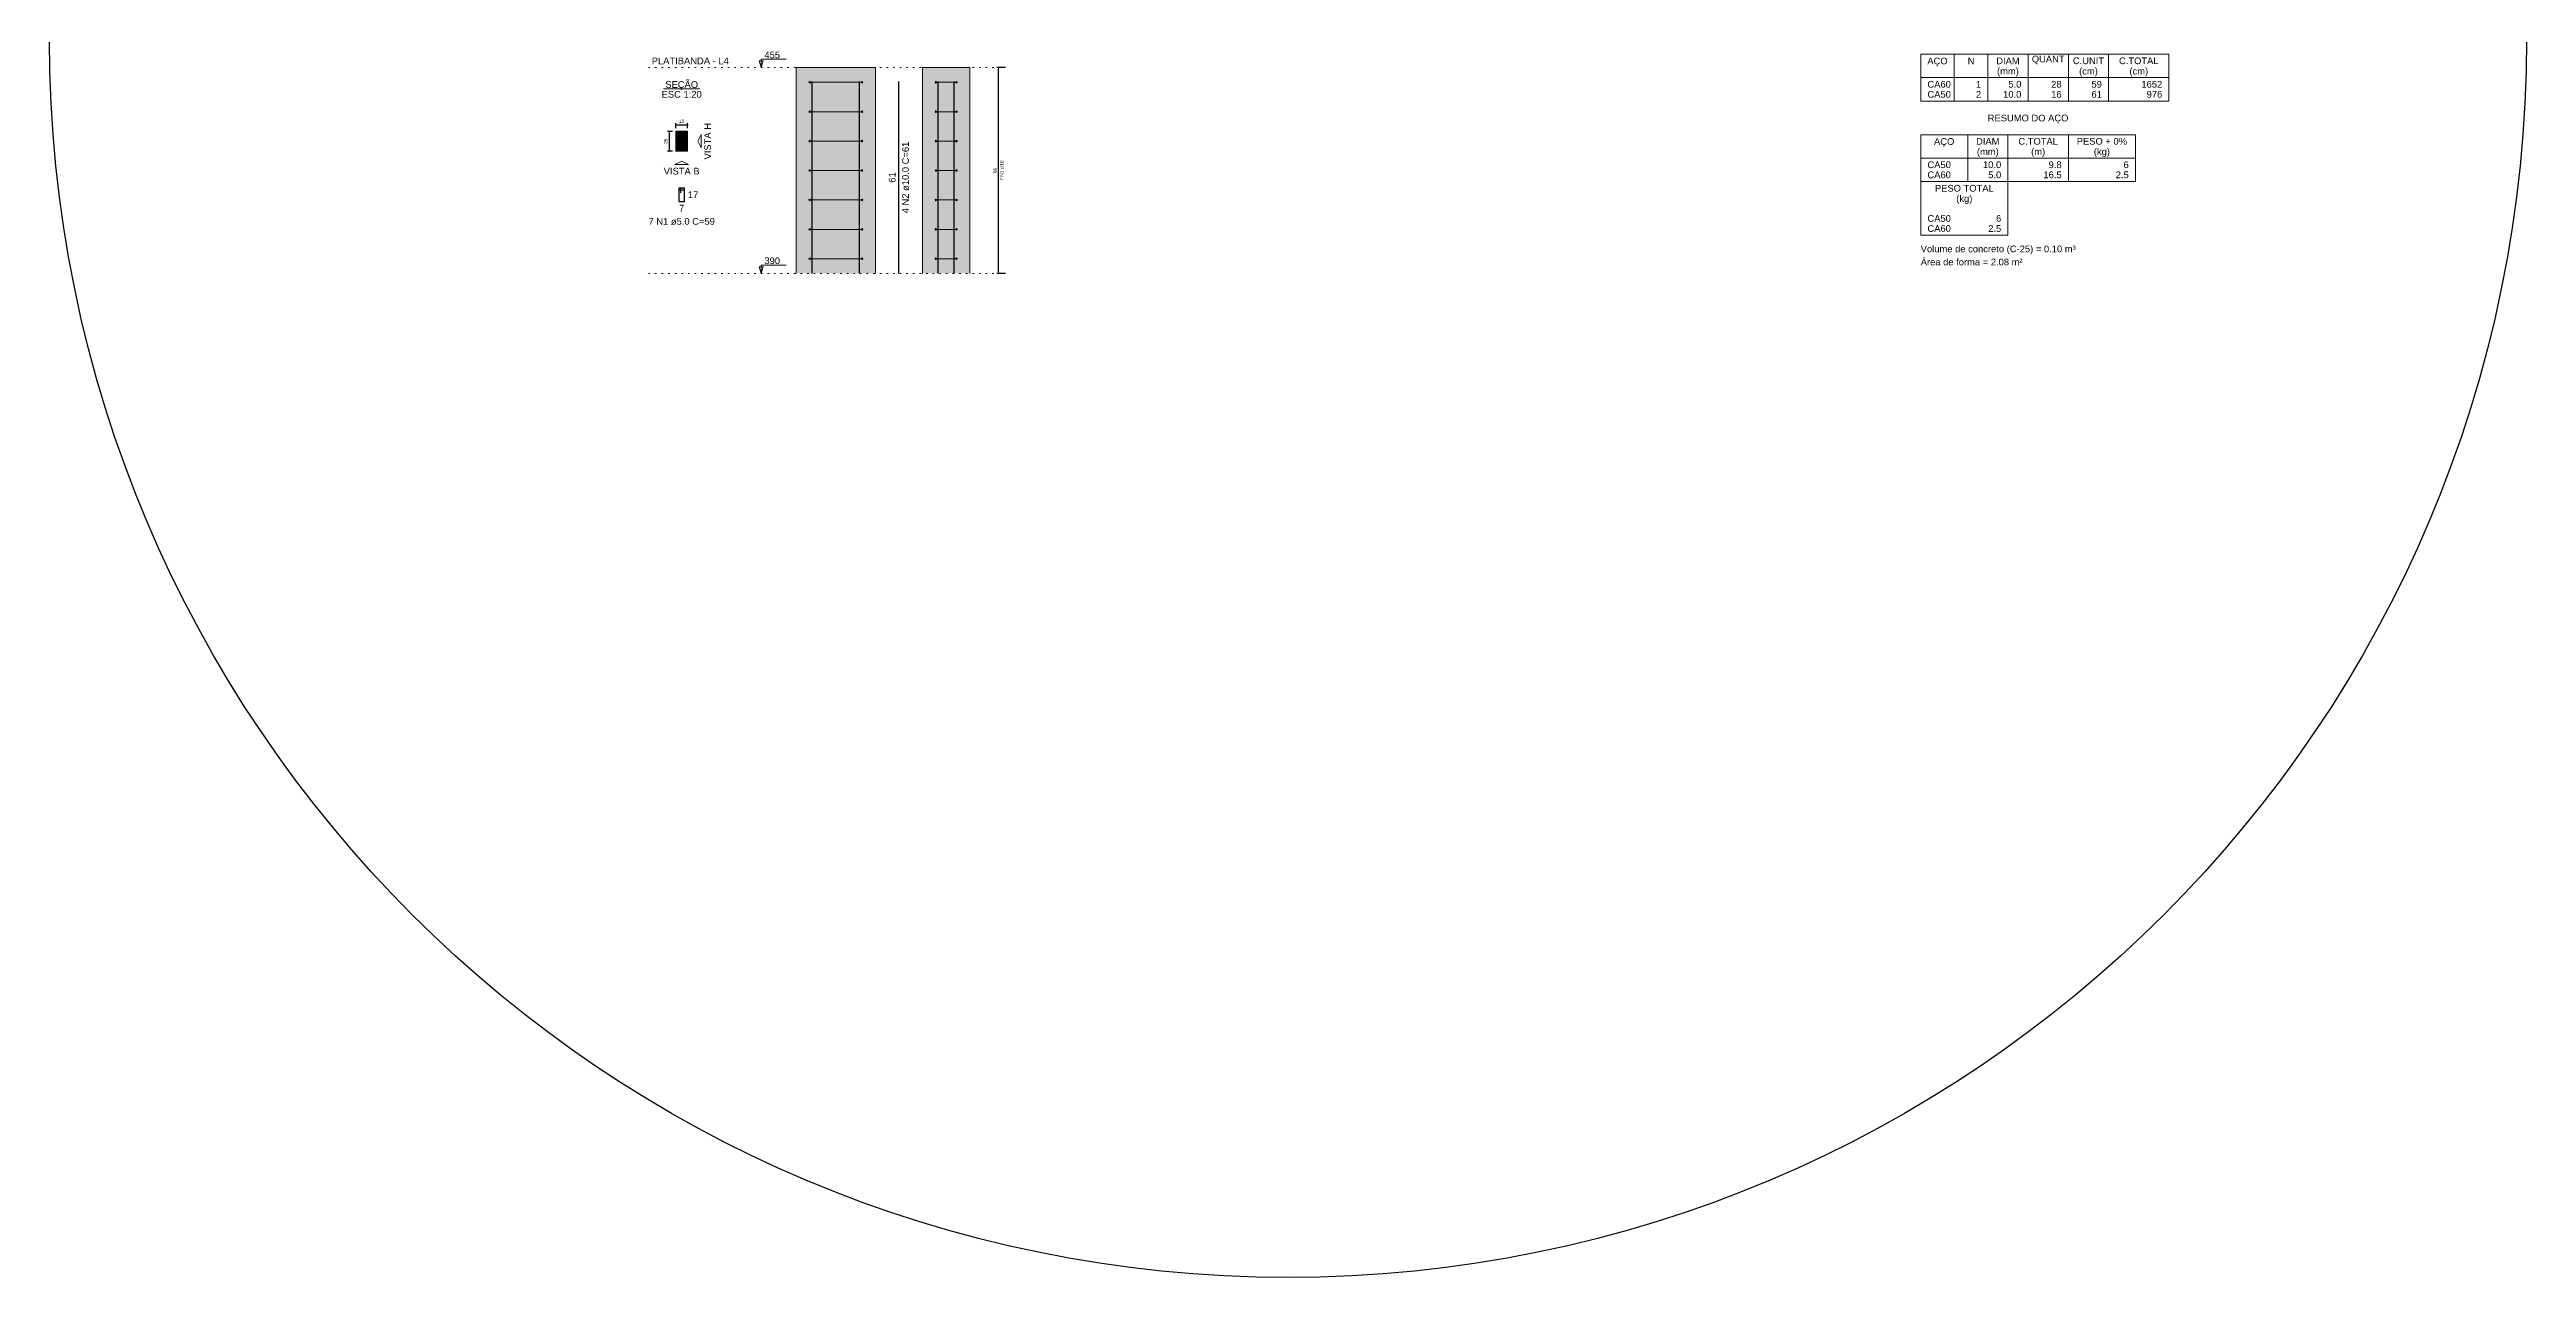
# Model space of a CAD drawing. Extents: x 5006 to 5323, y 875 to 3681.
# Drawn here: x 5149.2 to 5305.6, y 874.9 to 952.4 of the extents above; entities that cross this region are included whole.
import ezdxf

# ---------------------------------------------------------------- set-up
doc = ezdxf.new("R2010")
doc.units = 0
doc.header["$LTSCALE"] = 2
doc.linetypes.add('DOT2', pattern=[3.175, 0, -3.175])
for name, color, linetype, lineweight in [('Descrição da armadura', 7, 'Continuous', 5), ('DT-Barras na forma', 2, 'Continuous', 30), ('DT-Barras no corte', 5, 'Continuous', 5), ('DT-Barras rebatidas', 2, 'Continuous', 30), ('DT-Cotas', 9, 'Continuous', 5), ('DT-Estribos na forma', 5, 'Continuous', 5), ('DT-Forma', 5, 'Continuous', 5), ('DT-Hachura seção pilares', 252, 'Continuous', 5), ('DT-Hachura vista pilares', 252, 'Continuous', 5), ('DT-Pontilhado', 9, 'DOT2', 5), ('DT-Relação do aço', 9, 'Continuous', 5), ('DT-Textos', 7, 'Continuous', 5), ('Textos armaduras', 7, 'Continuous', 5)]:
    doc.layers.add(name, color=color, linetype=linetype, lineweight=lineweight)
doc.styles.add('ARIAL', font='arial.ttf')
doc.styles.get("Standard").update_dxf_attribs({"font": 'arial.ttf'})
doc.dimstyles.new('UM_20.000000', dxfattribs={"dimtxt": 0.18, "dimasz": 0.1, "dimexe": 0.1, "dimexo": 0.2, "dimgap": 0, "dimtad": 1, "dimtih": 1, "dimtoh": 1, "dimdec": 1, "dimlfac": 20, "dimzin": 0, "dimdsep": 46, "dimtxsty": 'Standard', "dimcen": 0.09, "dimdle": 0.1, "dimadec": 1, "dimazin": 2, "dimtfac": 1, "dimtdec": 4, "dimtofl": 0, "dimtmove": 0, "dimatfit": 3, "dimfxl": 1, "dimtolj": 1, "dimarcsym": 0})
doc.dimstyles.new('UM_5.000000', dxfattribs={"dimtxt": 0.18, "dimasz": 0.1, "dimexe": 0.1, "dimexo": 0.2, "dimgap": 0, "dimtad": 1, "dimtih": 1, "dimtoh": 1, "dimdec": 1, "dimlfac": 5, "dimzin": 0, "dimdsep": 46, "dimtxsty": 'Standard', "dimcen": 0.09, "dimdle": 0.1, "dimadec": 1, "dimazin": 2, "dimtfac": 1, "dimtdec": 4, "dimtofl": 0, "dimtmove": 0, "dimatfit": 3, "dimfxl": 1, "dimtolj": 1, "dimarcsym": 0})

# ---------------------------------------------------------------- blocks, each defined once
blk = doc.blocks.new('_DOT')
at = {"color": 0, "linetype": 'ByBlock'}
blk.add_line((-0.5, 0), (-1, 0), dxfattribs=at)
at = {"color": 0, "linetype": 'ByBlock', "const_width": 0.5}
blk.add_lwpolyline([(-0.25, 0, 1), (0.25, 0, 1)], format="xyb", close=True, dxfattribs=at)
blk = doc.blocks.new('*D913')
at = {"layer": 'Defpoints', "color": 0, "transparency": 16777216}
for p in [(5188.77, 947.24), (5188.35, 945.99), (5188.77, 945.99)]:
    blk.add_point(p, dxfattribs=at)
at = {"layer": 'DT-Cotas', "color": 0, "lineweight": -2, "transparency": 16777216}
for p, q in [((5188.57, 947.24), (5188.25, 947.24)), ((5188.35, 947.14), (5188.35, 946.09)), ((5188.57, 945.99), (5188.25, 945.99))]:
    blk.add_line(p, q, dxfattribs=at)
at = {"layer": 'DT-Cotas', "color": 0, "lineweight": -2, "transparency": 16777216, "xscale": 0.1, "yscale": 0.1, "zscale": 0.1}
for p, rotation in [((5188.35, 947.24), 90), ((5188.35, 945.99), 270)]:
    blk.add_blockref('_DOT', p, dxfattribs=dict(at, rotation=rotation))
at = {"layer": 'DT-Cotas', "transparency": 16777216, "insert": (5188.14, 946.62), "char_height": 0.212, "attachment_point": 5, "rotation": 90, "style": 'ARIAL'}
blk.add_mtext('\\A1;25', dxfattribs=at)
blk = doc.blocks.new('*D914')
at = {"layer": 'Defpoints', "color": 0, "transparency": 16777216}
for p in [(5189.52, 947.66), (5188.77, 947.24), (5189.52, 947.24)]:
    blk.add_point(p, dxfattribs=at)
at = {"layer": 'DT-Cotas', "color": 0, "lineweight": -2, "transparency": 16777216}
for p, q in [((5188.77, 947.44), (5188.77, 947.76)), ((5188.87, 947.66), (5189.42, 947.66)), ((5189.52, 947.44), (5189.52, 947.76))]:
    blk.add_line(p, q, dxfattribs=at)
at = {"layer": 'DT-Cotas', "color": 0, "lineweight": -2, "transparency": 16777216, "xscale": 0.1, "yscale": 0.1, "zscale": 0.1, "rotation": 180}
blk.add_blockref('_DOT', (5188.77, 947.66), dxfattribs=at)
at = {"layer": 'DT-Cotas', "color": 0, "lineweight": -2, "transparency": 16777216, "xscale": 0.1, "yscale": 0.1, "zscale": 0.1}
blk.add_blockref('_DOT', (5189.52, 947.66), dxfattribs=at)
at = {"layer": 'DT-Cotas', "transparency": 16777216, "insert": (5189.15, 947.88), "char_height": 0.212, "attachment_point": 5, "rotation": 0.0057, "style": 'ARIAL'}
blk.add_mtext('\\A1;15', dxfattribs=at)
blk = doc.blocks.new('*D910')
at = {"layer": 'Defpoints', "color": 0, "transparency": 16777216}
for p in [(5209.15, 951.27), (5209.78, 951.27), (5209.78, 938.27)]:
    blk.add_point(p, dxfattribs=at)
at = {"layer": 'DT-Cotas', "color": 0, "lineweight": -2, "transparency": 16777216}
for p, q in [((5209.58, 951.27), (5209.05, 951.27)), ((5209.15, 938.37), (5209.15, 951.17)), ((5209.58, 938.27), (5209.05, 938.27))]:
    blk.add_line(p, q, dxfattribs=at)
at = {"layer": 'DT-Cotas', "color": 0, "lineweight": -2, "transparency": 16777216, "xscale": 0.1, "yscale": 0.1, "zscale": 0.1}
for p, rotation in [((5209.15, 951.27), 90), ((5209.15, 938.27), 270)]:
    blk.add_blockref('_DOT', p, dxfattribs=dict(at, rotation=rotation))

msp = doc.modelspace()

# ---------------------------------------------------------------- hatches: boundary and pattern name
at = {"layer": 'DT-Hachura seção pilares', "linetype": 'Continuous'}
msp.add_hatch(color=256, dxfattribs=at).paths.add_polyline_path([(5188.7718, 945.9913), (5188.7718, 945.9913), (5189.5218, 945.9913), (5189.5218, 947.2413), (5188.7718, 947.2413), (5188.7718, 945.9913)])
at = {"layer": 'DT-Hachura vista pilares', "linetype": 'Continuous'}
for points in [[(5196.382, 938.2655), (5196.382, 951.2655), (5201.382, 951.2655), (5201.382, 938.2655), (5196.382, 938.2655)], [(5204.3472, 938.2655), (5204.3472, 951.2655), (5207.3472, 951.2655), (5207.3472, 938.2655), (5204.3472, 938.2655)]]:
    msp.add_hatch(color=256, dxfattribs=at).paths.add_polyline_path(points)

# ---------------------------------------------------------------- linework, layer by layer
msp.add_circle((5227.4254, 953.0462), 78.188)
at = {"layer": 'DT-Barras na forma'}
for points in [[(5197.382, 938.2655), (5197.382, 950.3855)], [(5200.382, 938.2655), (5200.382, 950.3855)], [(5205.3472, 938.2655), (5205.3472, 950.3855)], [(5206.3472, 938.2655), (5206.3472, 950.3855)], [(5189.0968, 946.7288), (5189.0968, 947.0413), (5188.9718, 947.0413), (5188.9718, 946.1913), (5189.3218, 946.1913), (5189.3218, 947.0413), (5188.9718, 947.0413), (5188.9718, 946.9163), (5189.2843, 946.9163)]]:
    msp.add_lwpolyline(points, dxfattribs=at)
at = {"layer": 'DT-Barras no corte'}
for p, q in [((5188.9968, 946.9663), (5189.0468, 947.0163)), ((5188.9968, 947.0163), (5189.0468, 946.9663)), ((5188.9968, 946.2163), (5189.0468, 946.2663)), ((5188.9968, 946.2663), (5189.0468, 946.2163)), ((5189.2468, 946.9663), (5189.2968, 947.0163)), ((5189.2468, 947.0163), (5189.2968, 946.9663)), ((5189.2468, 946.2163), (5189.2968, 946.2663)), ((5189.2468, 946.2663), (5189.2968, 946.2163))]:
    msp.add_line(p, q, dxfattribs=at)
for centre in [(5189.0218, 946.9913), (5189.0218, 946.2413), (5189.2718, 946.9913), (5189.2718, 946.2413)]:
    msp.add_circle(centre, 0.025, dxfattribs=at)
at = {"layer": 'DT-Barras rebatidas'}
for p, q in [((5202.8646, 938.2655), (5202.8646, 950.3855)), ((5189.0968, 943.6615), (5188.9718, 943.6615)), ((5188.9718, 943.6615), (5188.9718, 942.8115)), ((5189.3218, 943.6615), (5188.9718, 943.6615)), ((5188.9718, 943.6615), (5188.9718, 943.5365)), ((5188.9718, 943.5365), (5189.2843, 943.5365)), ((5189.0968, 943.349), (5189.0968, 943.6615)), ((5189.3218, 942.8115), (5189.3218, 943.6615)), ((5188.9718, 942.8115), (5189.3218, 942.8115))]:
    msp.add_line(p, q, dxfattribs=at)
at = {"layer": 'DT-Estribos na forma'}
for p, q in [((5197.232, 950.3369), (5200.532, 950.3369)), ((5205.1972, 950.3369), (5206.4972, 950.3369)), ((5197.232, 948.4798), (5200.532, 948.4798)), ((5205.1972, 948.4798), (5206.4972, 948.4798)), ((5197.232, 946.6227), (5200.532, 946.6227)), ((5205.1972, 946.6227), (5206.4972, 946.6227)), ((5197.232, 944.7655), (5200.532, 944.7655)), ((5205.1972, 944.7655), (5206.4972, 944.7655)), ((5197.232, 942.9084), (5200.532, 942.9084)), ((5205.1972, 942.9084), (5206.4972, 942.9084)), ((5197.232, 941.0512), (5200.532, 941.0512)), ((5205.1972, 941.0512), (5206.4972, 941.0512)), ((5197.232, 939.1941), (5200.532, 939.1941)), ((5205.1972, 939.1941), (5206.4972, 939.1941))]:
    msp.add_line(p, q, dxfattribs=at)
for centre in [(5197.232, 950.3369), (5200.532, 950.3369), (5205.1972, 950.3369), (5206.4972, 950.3369), (5197.232, 948.4798), (5200.532, 948.4798), (5205.1972, 948.4798), (5206.4972, 948.4798), (5197.232, 946.6227), (5200.532, 946.6227), (5205.1972, 946.6227), (5206.4972, 946.6227), (5197.232, 944.7655), (5200.532, 944.7655), (5205.1972, 944.7655), (5206.4972, 944.7655), (5197.232, 942.9084), (5200.532, 942.9084), (5205.1972, 942.9084), (5206.4972, 942.9084), (5197.232, 941.0512), (5200.532, 941.0512), (5205.1972, 941.0512), (5206.4972, 941.0512), (5197.232, 939.1941), (5200.532, 939.1941), (5205.1972, 939.1941), (5206.4972, 939.1941)]:
    msp.add_circle(centre, 0.05, dxfattribs=at)
at = {"layer": 'DT-Forma'}
for p, q in [((5196.382, 951.2655), (5201.382, 951.2655)), ((5196.382, 938.2655), (5196.382, 951.2655)), ((5201.382, 938.2655), (5201.382, 951.2655)), ((5204.3472, 951.2655), (5207.3472, 951.2655)), ((5204.3472, 938.2655), (5204.3472, 951.2655)), ((5207.3472, 938.2655), (5207.3472, 951.2655))]:
    msp.add_line(p, q, dxfattribs=at)
msp.add_lwpolyline([(5188.7718, 945.9913), (5189.5218, 945.9913), (5189.5218, 947.2413), (5188.7718, 947.2413), (5188.7718, 945.9913)], close=True, dxfattribs=at)
at = {"layer": 'DT-Pontilhado', "ltscale": 0.05}
for p, q in [((5187.0444, 951.2655), (5209.4652, 951.2655)), ((5187.0444, 938.2655), (5209.4652, 938.2655))]:
    msp.add_line(p, q, dxfattribs=at)
at = {"layer": 'DT-Relação do aço', "color": 251, "linetype": 'Continuous', "true_color": 0x636466}
for p, q in [((5267.3712, 952.1127), (5283.0444, 952.1127)), ((5267.3712, 952.1127), (5267.3712, 949.1475)), ((5269.4892, 952.1127), (5269.4892, 949.1475)), ((5271.6072, 952.1127), (5271.6072, 949.1475)), ((5274.1488, 952.1127), (5274.1488, 949.1475)), ((5276.6904, 952.1127), (5276.6904, 949.1475)), ((5279.232, 952.1127), (5279.232, 949.1475)), ((5283.0444, 952.1127), (5283.0444, 949.1475)), ((5267.3712, 950.6301), (5283.0444, 950.6301)), ((5267.3712, 949.1475), (5283.0444, 949.1475)), ((5267.3712, 947.0295), (5267.3712, 944.0643)), ((5267.3712, 947.0295), (5280.9264, 947.0295)), ((5270.3364, 947.0295), (5270.3364, 944.0643)), ((5272.878, 947.0295), (5272.878, 944.0643)), ((5276.6904, 947.0295), (5276.6904, 944.0643)), ((5280.9264, 947.0295), (5280.9264, 944.0643)), ((5267.3712, 945.5469), (5280.9264, 945.5469)), ((5267.3712, 944.0643), (5280.9264, 944.0643)), ((5267.3712, 944.0643), (5267.3712, 940.6755)), ((5272.878, 940.6755), (5272.878, 944.0643)), ((5267.3712, 940.6755), (5272.878, 940.6755))]:
    msp.add_line(p, q, dxfattribs=at)
at = {"layer": 'DT-Textos'}
msp.add_line((5188.0024, 949.9312), (5190.2912, 949.9312), dxfattribs=at)
for points in [[(5194.1581, 951.2655), (5194.2851, 951.6891), (5194.031, 951.6891), (5194.1581, 951.2655), (5194.1581, 951.795), (5195.7466, 951.795)], [(5194.1581, 938.2655), (5194.2851, 938.6891), (5194.031, 938.6891), (5194.1581, 938.2655), (5194.1581, 938.795), (5195.7466, 938.795)]]:
    msp.add_lwpolyline(points, dxfattribs=at)
for points in [[(5190.369, 946.6163), (5190.369, 946.1927), (5190.1572, 946.6163), (5190.369, 947.0399), (5190.369, 946.6163)], [(5189.1468, 945.1441), (5188.7232, 945.1441), (5189.1468, 945.3559), (5189.5704, 945.1441), (5189.1468, 945.1441)]]:
    msp.add_lwpolyline(points, close=True, dxfattribs=at)

# ---------------------------------------------------------------- texts
at = {"layer": 'Descrição da armadura', "linetype": 'Continuous', "attachment_point": 8, "rotation": 90, "line_spacing_factor": 0.798, "style": 'ARIAL'}
for s, insert, char_height, width in [('4 N2 ø10.0 C=61', (5203.5, 944.3255), 0.4236, 9.069495), ('7 N1 c/10', (5209.4652, 944.7655), 0.2118, 2.539389)]:
    msp.add_mtext(s, dxfattribs=dict(at, insert=insert, char_height=char_height, width=width))
at = {"layer": 'Descrição da armadura', "linetype": 'Continuous', "insert": (5189.1468, 941.3289), "char_height": 0.4236, "width": 8.40959, "attachment_point": 8, "line_spacing_factor": 0.798, "style": 'ARIAL'}
msp.add_mtext('7 N1 ø5.0 C=59', dxfattribs=at)
at = {"layer": 'DT-Cotas', "linetype": 'Continuous', "insert": (5209.0416, 944.7655), "char_height": 0.2118, "width": 0.659905, "attachment_point": 8, "rotation": 90, "line_spacing_factor": 0.798, "style": 'ARIAL'}
msp.add_mtext('65', dxfattribs=at)
at = {"layer": 'DT-Relação do aço', "color": 251, "linetype": 'Continuous', "true_color": 0x636466, "char_height": 0.4236, "line_spacing_factor": 0.798, "style": 'ARIAL'}
for s, insert, width, attachment_point in [('AÇO', (5268.4304, 951.3373), 2.571255, 8), ('N', (5270.5482, 951.4773), 0.856892, 8), ('DIAM', (5272.878, 951.4773), 2.966387, 8), ('(mm)', (5272.8784, 950.7023), 2.767082, 8), ('QUANT', (5275.4196, 951.4773), 4.152941, 8), ('C.UNIT', (5277.9612, 951.4773), 3.954796, 8), ('(cm)', (5277.9614, 950.7023), 2.37195, 8), ('C.TOTAL', (5281.1382, 951.4773), 5.010412, 8), ('(cm)', (5281.1384, 950.7023), 2.37195, 8), ('CA60', (5267.7948, 949.9947), 2.968125, 7), ('CA50', (5267.7948, 949.3593), 2.968125, 7), ('2', (5271.1836, 949.3593), 0.659905, 9), ('1', (5271.1836, 949.9947), 0.659905, 9), ('10.0', (5273.7252, 949.3593), 2.309378, 9), ('5.0', (5273.7252, 949.9947), 1.649473, 9), ('28', (5276.2668, 949.9947), 1.31981, 9), ('16', (5276.2668, 949.3593), 1.31981, 9), ('59', (5278.8084, 949.9947), 1.31981, 9), ('61', (5278.8084, 949.3593), 1.31981, 9), ('1652', (5282.6208, 949.9947), 2.639621, 9), ('976', (5282.6208, 949.3593), 1.979715, 9), ('RESUMO DO AÇO', (5274.1484, 947.7373), 10.218391, 8), ('AÇO', (5268.8534, 946.2543), 2.571255, 8), ('DIAM', (5271.6072, 946.3941), 2.966387, 8), ('(mm)', (5271.6074, 945.6193), 2.767082, 8), ('C.TOTAL', (5274.7842, 946.3941), 5.010412, 8), ('(m)', (5274.7844, 945.6193), 1.778673, 8), ('PESO + 0%', (5278.8084, 946.3941), 6.364406, 8), ('(kg)', (5278.8084, 945.6193), 2.043446, 8), ('CA50', (5267.7948, 944.9115), 2.968125, 7), ('CA60', (5267.7948, 944.2761), 2.968125, 7), ('10.0', (5272.4544, 944.9115), 2.309378, 9), ('5.0', (5272.4544, 944.2761), 1.649473, 9), ('16.5', (5276.2668, 944.2761), 2.309378, 9), ('9.8', (5276.2668, 944.9115), 1.649473, 9), ('2.5', (5280.5028, 944.2761), 1.649473, 9), ('6', (5280.5028, 944.9115), 0.659905, 9), ('PESO TOTAL', (5270.1246, 943.4289), 7.450729, 8), ('(kg)', (5270.1244, 942.6533), 2.043446, 8), ('CA50', (5267.7948, 941.5227), 2.968125, 7), ('6', (5272.4544, 941.5227), 0.659905, 9), ('Volume de concreto (C-25) = 0.10 m³', (5267.3714, 939.4763), 19.619866, 7), ('CA60', (5267.7948, 940.8873), 2.968125, 7), ('2.5', (5272.4544, 940.8873), 1.649473, 9), ('Área de forma = 2.08 m²', (5267.3712, 938.7693), 12.893353, 7)]:
    msp.add_mtext(s, dxfattribs=dict(at, insert=insert, width=width, attachment_point=attachment_point))
at = {"layer": 'DT-Textos', "linetype": 'Continuous', "char_height": 0.4236, "line_spacing_factor": 0.798, "style": 'ARIAL'}
for s, insert, width, attachment_point in [('PLATIBANDA - L4', (5187.2562, 951.4773), 9.760314, 7), ('ESC 1:20', (5189.1468, 949.3593), 5.079187, 8), ('SEÇÃO', (5189.1464, 949.8553), 4.154434, 8), ('VISTA B', (5189.1468, 944.5087), 4.550178, 8)]:
    msp.add_mtext(s, dxfattribs=dict(at, insert=insert, width=width, attachment_point=attachment_point))
at = {"layer": 'DT-Textos', "char_height": 0.4236, "width": 1.979875, "attachment_point": 7, "line_spacing_factor": 0.798, "style": 'ARIAL'}
for s, insert in [('455', (5194.3699, 951.848)), ('390', (5194.3699, 938.848))]:
    msp.add_mtext(s, dxfattribs=dict(at, insert=insert))
at = {"layer": 'DT-Textos', "linetype": 'Continuous', "insert": (5191.0044, 946.6163), "char_height": 0.4236, "width": 4.615652, "attachment_point": 8, "rotation": 90, "line_spacing_factor": 0.798, "style": 'ARIAL'}
msp.add_mtext('VISTA H', dxfattribs=at)
at = {"layer": 'Textos armaduras', "linetype": 'Continuous', "insert": (5202.6528, 943.9956), "char_height": 0.4236, "width": 1.31981, "attachment_point": 7, "rotation": 90, "line_spacing_factor": 0.798, "style": 'ARIAL'}
msp.add_mtext('61', dxfattribs=at)
at = {"layer": 'Textos armaduras', "linetype": 'Continuous', "char_height": 0.4236, "attachment_point": 7, "line_spacing_factor": 0.798, "style": 'ARIAL'}
for s, insert, width in [('17', (5189.5336, 943.0247), 1.31981), ('7', (5188.9818, 942.1761), 0.659905)]:
    msp.add_mtext(s, dxfattribs=dict(at, insert=insert, width=width))

# ---------------------------------------------------------------- dimensions: what is measured, and where the dimension line sits
at = {"layer": 'DT-Cotas'}
dim = msp.add_linear_dim(base=(5209.1475, 951.2655), p1=(5209.7829, 938.2655), p2=(5209.7829, 951.2655), angle=90, text=' ', dimstyle='UM_5.000000', override={"dimtxt": 0.2118, "dimasz": 0.1, "dimexe": 0.1, "dimexo": 0.2, "dimtad": 1, "dimtih": 0, "dimtoh": 0, "dimdec": 1, "dimlfac": 5, "dimzin": 8, "dimtxsty": 'ARIAL', "dimblk": 'DOT', "dimblk1": 'DOT', "dimblk2": 'DOT', "dimsah": 1, "dimdle": 0.1, "dimse1": 0, "dimse2": 0, "dimclrt": 256, "dimadec": 1, "dimazin": 3, "dimtmove": 2, "dimldrblk": 'DOT'}, dxfattribs=at)
dim.commit()
dim.dimension.update_dxf_attribs({"geometry": '*D910', "text_midpoint": (5208.9357, 944.7655), "dimtype": 160, "text_rotation": 90})
dim = msp.add_linear_dim(base=(5189.5218, 947.6649), p1=(5188.7718, 947.2413), p2=(5189.5218, 947.2413), dimstyle='UM_20.000000', override={"dimtxt": 0.2118, "dimasz": 0.1, "dimexe": 0.1, "dimexo": 0.2, "dimtad": 1, "dimtih": 0, "dimtoh": 0, "dimdec": 1, "dimlfac": 20, "dimzin": 8, "dimtxsty": 'ARIAL', "dimblk": 'DOT', "dimblk1": 'DOT', "dimblk2": 'DOT', "dimsah": 1, "dimdle": 0.1, "dimse1": 0, "dimse2": 0, "dimclrt": 256, "dimadec": 1, "dimazin": 3, "dimtmove": 2, "dimldrblk": 'DOT'}, dxfattribs=at)
dim.commit()
dim.dimension.update_dxf_attribs({"geometry": '*D914', "text_midpoint": (5189.1468, 947.8767), "dimtype": 160, "text_rotation": 0.00573})
dim = msp.add_linear_dim(base=(5188.3482, 945.9913), p1=(5188.7718, 947.2413), p2=(5188.7718, 945.9913), angle=90, dimstyle='UM_20.000000', override={"dimtxt": 0.2118, "dimasz": 0.1, "dimexe": 0.1, "dimexo": 0.2, "dimtad": 1, "dimtih": 0, "dimtoh": 0, "dimdec": 1, "dimlfac": 20, "dimzin": 8, "dimtxsty": 'ARIAL', "dimblk": 'DOT', "dimblk1": 'DOT', "dimblk2": 'DOT', "dimsah": 1, "dimdle": 0.1, "dimse1": 0, "dimse2": 0, "dimclrt": 256, "dimadec": 1, "dimazin": 3, "dimtmove": 2, "dimldrblk": 'DOT'}, dxfattribs=at)
dim.commit()
dim.dimension.update_dxf_attribs({"geometry": '*D913', "text_midpoint": (5188.1364, 946.6163), "dimtype": 160, "text_rotation": 90})

doc.saveas('drawing.dxf')
